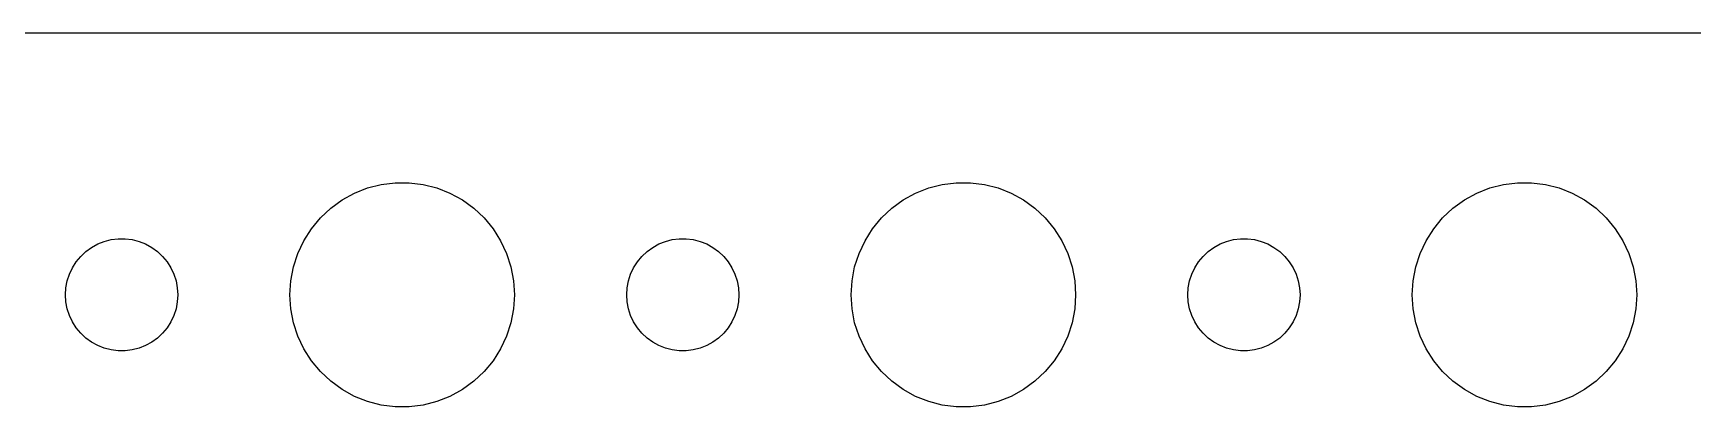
# Model space of a CAD drawing. Header units: metres. Extents: x -180 to 180, y -22 to 22.
# Drawn here: x -137.37 to -93, y 12.01 to 21.99 of the extents above; entities that cross this region are included whole.
import ezdxf

# ---------------------------------------------------------------- set-up
doc = ezdxf.new("R2010")
doc.units = ezdxf.units.M

msp = doc.modelspace()

# ---------------------------------------------------------------- linework, layer by layer
for p, q in [((174.814, 21.9901), (-174.814, 21.9901)), ((-128.777, 17.7145), (-128.427, 17.8532)), ((-128.427, 17.8532), (-128.062, 17.9469)), ((-128.062, 17.9469), (-127.688, 17.9941)), ((-127.688, 17.9941), (-127.312, 17.9941)), ((-127.312, 17.9941), (-126.938, 17.9469)), ((-126.938, 17.9469), (-126.573, 17.8532)), ((-126.573, 17.8532), (-126.223, 17.7145)), ((-113.777, 17.7145), (-113.427, 17.8532)), ((-113.427, 17.8532), (-113.062, 17.9469)), ((-113.062, 17.9469), (-112.688, 17.9941)), ((-112.688, 17.9941), (-112.312, 17.9941)), ((-112.312, 17.9941), (-111.938, 17.9469)), ((-111.938, 17.9469), (-111.573, 17.8532)), ((-111.573, 17.8532), (-111.223, 17.7145)), ((-98.7773, 17.7145), (-98.427, 17.8532)), ((-98.427, 17.8532), (-98.0621, 17.9469)), ((-98.0621, 17.9469), (-97.6884, 17.9941)), ((-97.6884, 17.9941), (-97.3116, 17.9941)), ((-97.3116, 17.9941), (-96.9379, 17.9469)), ((-96.9379, 17.9469), (-96.573, 17.8532)), ((-96.573, 17.8532), (-96.2227, 17.7145)), ((-129.687, 17.0536), (-129.412, 17.3115)), ((-129.412, 17.3115), (-129.107, 17.533)), ((-129.107, 17.533), (-128.777, 17.7145)), ((-126.223, 17.7145), (-125.893, 17.533)), ((-125.893, 17.533), (-125.588, 17.3115)), ((-125.588, 17.3115), (-125.313, 17.0536)), ((-114.687, 17.0536), (-114.412, 17.3115)), ((-114.412, 17.3115), (-114.107, 17.533)), ((-114.107, 17.533), (-113.777, 17.7145)), ((-111.223, 17.7145), (-110.893, 17.533)), ((-110.893, 17.533), (-110.588, 17.3115)), ((-110.588, 17.3115), (-110.313, 17.0536)), ((-99.6869, 17.0536), (-99.4123, 17.3115)), ((-99.4123, 17.3115), (-99.1075, 17.533)), ((-99.1075, 17.533), (-98.7773, 17.7145)), ((-96.2227, 17.7145), (-95.8925, 17.533)), ((-95.8925, 17.533), (-95.5877, 17.3115)), ((-95.5877, 17.3115), (-95.3131, 17.0536)), ((-129.927, 16.7634), (-129.687, 17.0536)), ((-125.313, 17.0536), (-125.073, 16.7634)), ((-114.927, 16.7634), (-114.687, 17.0536)), ((-110.313, 17.0536), (-110.073, 16.7634)), ((-99.927, 16.7634), (-99.6869, 17.0536)), ((-95.3131, 17.0536), (-95.073, 16.7634)), ((-135.639, 16.3572), (-135.464, 16.4266)), ((-135.464, 16.4266), (-135.281, 16.4734)), ((-135.281, 16.4734), (-135.094, 16.497)), ((-135.094, 16.497), (-134.906, 16.497)), ((-134.906, 16.497), (-134.719, 16.4734)), ((-134.719, 16.4734), (-134.536, 16.4266)), ((-134.536, 16.4266), (-134.361, 16.3572)), ((-130.289, 16.1044), (-130.129, 16.4453)), ((-130.129, 16.4453), (-129.927, 16.7634)), ((-125.073, 16.7634), (-124.871, 16.4453)), ((-124.871, 16.4453), (-124.711, 16.1044)), ((-120.639, 16.3572), (-120.464, 16.4266)), ((-120.464, 16.4266), (-120.281, 16.4734)), ((-120.281, 16.4734), (-120.094, 16.497)), ((-120.094, 16.497), (-119.906, 16.497)), ((-119.906, 16.497), (-119.719, 16.4734)), ((-119.719, 16.4734), (-119.536, 16.4266)), ((-119.536, 16.4266), (-119.361, 16.3572)), ((-115.289, 16.1044), (-115.129, 16.4453)), ((-115.129, 16.4453), (-114.927, 16.7634)), ((-110.073, 16.7634), (-109.871, 16.4453)), ((-109.871, 16.4453), (-109.711, 16.1044)), ((-105.639, 16.3572), (-105.464, 16.4266)), ((-105.464, 16.4266), (-105.281, 16.4734)), ((-105.281, 16.4734), (-105.094, 16.497)), ((-105.094, 16.497), (-104.906, 16.497)), ((-104.906, 16.497), (-104.719, 16.4734)), ((-104.719, 16.4734), (-104.536, 16.4266)), ((-104.536, 16.4266), (-104.361, 16.3572)), ((-100.289, 16.1044), (-100.129, 16.4453)), ((-100.129, 16.4453), (-99.927, 16.7634)), ((-95.073, 16.7634), (-94.8711, 16.4453)), ((-94.8711, 16.4453), (-94.7107, 16.1044)), ((-136.214, 15.8817), (-136.093, 16.0268)), ((-136.093, 16.0268), (-135.956, 16.1558)), ((-135.956, 16.1558), (-135.804, 16.2665)), ((-135.804, 16.2665), (-135.639, 16.3572)), ((-134.361, 16.3572), (-134.196, 16.2665)), ((-134.196, 16.2665), (-134.044, 16.1558)), ((-134.044, 16.1558), (-133.907, 16.0268)), ((-133.907, 16.0268), (-133.786, 15.8817)), ((-130.406, 15.7461), (-130.289, 16.1044)), ((-124.711, 16.1044), (-124.594, 15.7461)), ((-121.214, 15.8817), (-121.093, 16.0268)), ((-121.093, 16.0268), (-120.956, 16.1558)), ((-120.956, 16.1558), (-120.804, 16.2665)), ((-120.804, 16.2665), (-120.639, 16.3572)), ((-119.361, 16.3572), (-119.196, 16.2665)), ((-119.196, 16.2665), (-119.044, 16.1558)), ((-119.044, 16.1558), (-118.907, 16.0268)), ((-118.907, 16.0268), (-118.786, 15.8817)), ((-115.406, 15.7461), (-115.289, 16.1044)), ((-109.711, 16.1044), (-109.594, 15.7461)), ((-106.214, 15.8817), (-106.093, 16.0268)), ((-106.093, 16.0268), (-105.956, 16.1558)), ((-105.956, 16.1558), (-105.804, 16.2665)), ((-105.804, 16.2665), (-105.639, 16.3572)), ((-104.361, 16.3572), (-104.196, 16.2665)), ((-104.196, 16.2665), (-104.044, 16.1558)), ((-104.044, 16.1558), (-103.907, 16.0268)), ((-103.907, 16.0268), (-103.786, 15.8817)), ((-100.406, 15.7461), (-100.289, 16.1044)), ((-94.7107, 16.1044), (-94.5943, 15.7461)), ((-136.453, 15.373), (-136.395, 15.5522)), ((-136.395, 15.5522), (-136.314, 15.7226)), ((-136.314, 15.7226), (-136.214, 15.8817)), ((-133.786, 15.8817), (-133.686, 15.7226)), ((-133.686, 15.7226), (-133.605, 15.5522)), ((-133.605, 15.5522), (-133.547, 15.373)), ((-130.476, 15.376), (-130.406, 15.7461)), ((-124.594, 15.7461), (-124.524, 15.376)), ((-121.453, 15.373), (-121.395, 15.5522)), ((-121.395, 15.5522), (-121.314, 15.7226)), ((-121.314, 15.7226), (-121.214, 15.8817)), ((-118.786, 15.8817), (-118.686, 15.7226)), ((-118.686, 15.7226), (-118.605, 15.5522)), ((-118.605, 15.5522), (-118.547, 15.373)), ((-115.476, 15.376), (-115.406, 15.7461)), ((-109.594, 15.7461), (-109.524, 15.376)), ((-106.453, 15.373), (-106.395, 15.5522)), ((-106.395, 15.5522), (-106.314, 15.7226)), ((-106.314, 15.7226), (-106.214, 15.8817)), ((-103.786, 15.8817), (-103.686, 15.7226)), ((-103.686, 15.7226), (-103.605, 15.5522)), ((-103.605, 15.5522), (-103.547, 15.373)), ((-100.476, 15.376), (-100.406, 15.7461)), ((-94.5943, 15.7461), (-94.5237, 15.376)), ((-136.5, 15), (-136.488, 15.188)), ((-136.488, 15.188), (-136.453, 15.373)), ((-133.547, 15.373), (-133.512, 15.188)), ((-133.512, 15.188), (-133.5, 15)), ((-130.5, 15), (-130.476, 15.376)), ((-124.524, 15.376), (-124.5, 15)), ((-121.5, 15), (-121.488, 15.188)), ((-121.488, 15.188), (-121.453, 15.373)), ((-118.547, 15.373), (-118.512, 15.188)), ((-118.512, 15.188), (-118.5, 15)), ((-115.5, 15), (-115.476, 15.376)), ((-109.524, 15.376), (-109.5, 15)), ((-106.5, 15), (-106.488, 15.188)), ((-106.488, 15.188), (-106.453, 15.373)), ((-103.547, 15.373), (-103.512, 15.188)), ((-103.512, 15.188), (-103.5, 15)), ((-100.5, 15), (-100.476, 15.376)), ((-94.5237, 15.376), (-94.5, 15)), ((-136.488, 14.812), (-136.5, 15)), ((-136.453, 14.627), (-136.488, 14.812)), ((-133.512, 14.812), (-133.547, 14.627)), ((-133.5, 15), (-133.512, 14.812)), ((-130.476, 14.624), (-130.5, 15)), ((-124.5, 15), (-124.524, 14.624)), ((-121.488, 14.812), (-121.5, 15)), ((-121.453, 14.627), (-121.488, 14.812)), ((-118.512, 14.812), (-118.547, 14.627)), ((-118.5, 15), (-118.512, 14.812)), ((-115.476, 14.624), (-115.5, 15)), ((-109.5, 15), (-109.524, 14.624)), ((-106.488, 14.812), (-106.5, 15)), ((-106.453, 14.627), (-106.488, 14.812)), ((-103.512, 14.812), (-103.547, 14.627)), ((-103.5, 15), (-103.512, 14.812)), ((-100.476, 14.624), (-100.5, 15)), ((-94.5, 15), (-94.5237, 14.624)), ((-136.395, 14.4478), (-136.453, 14.627)), ((-136.314, 14.2774), (-136.395, 14.4478)), ((-136.214, 14.1183), (-136.314, 14.2774)), ((-133.686, 14.2774), (-133.786, 14.1183)), ((-133.605, 14.4478), (-133.686, 14.2774)), ((-133.547, 14.627), (-133.605, 14.4478)), ((-130.406, 14.2539), (-130.476, 14.624)), ((-130.289, 13.8956), (-130.406, 14.2539)), ((-124.594, 14.2539), (-124.711, 13.8956)), ((-124.524, 14.624), (-124.594, 14.2539)), ((-121.395, 14.4478), (-121.453, 14.627)), ((-121.314, 14.2774), (-121.395, 14.4478)), ((-121.214, 14.1183), (-121.314, 14.2774)), ((-118.686, 14.2774), (-118.786, 14.1183)), ((-118.605, 14.4478), (-118.686, 14.2774)), ((-118.547, 14.627), (-118.605, 14.4478)), ((-115.406, 14.2539), (-115.476, 14.624)), ((-115.289, 13.8956), (-115.406, 14.2539)), ((-109.594, 14.2539), (-109.711, 13.8956)), ((-109.524, 14.624), (-109.594, 14.2539)), ((-106.395, 14.4478), (-106.453, 14.627)), ((-106.314, 14.2774), (-106.395, 14.4478)), ((-106.214, 14.1183), (-106.314, 14.2774)), ((-103.686, 14.2774), (-103.786, 14.1183)), ((-103.605, 14.4478), (-103.686, 14.2774)), ((-103.547, 14.627), (-103.605, 14.4478)), ((-100.406, 14.2539), (-100.476, 14.624)), ((-100.289, 13.8956), (-100.406, 14.2539)), ((-94.5943, 14.2539), (-94.7107, 13.8956)), ((-94.5237, 14.624), (-94.5943, 14.2539)), ((-136.093, 13.9732), (-136.214, 14.1183)), ((-135.956, 13.8442), (-136.093, 13.9732)), ((-135.804, 13.7335), (-135.956, 13.8442)), ((-134.044, 13.8442), (-134.196, 13.7335)), ((-133.907, 13.9732), (-134.044, 13.8442)), ((-133.786, 14.1183), (-133.907, 13.9732)), ((-130.129, 13.5547), (-130.289, 13.8956)), ((-124.711, 13.8956), (-124.871, 13.5547)), ((-121.093, 13.9732), (-121.214, 14.1183)), ((-120.956, 13.8442), (-121.093, 13.9732)), ((-120.804, 13.7335), (-120.956, 13.8442)), ((-119.044, 13.8442), (-119.196, 13.7335)), ((-118.907, 13.9732), (-119.044, 13.8442)), ((-118.786, 14.1183), (-118.907, 13.9732)), ((-115.129, 13.5547), (-115.289, 13.8956)), ((-109.711, 13.8956), (-109.871, 13.5547)), ((-106.093, 13.9732), (-106.214, 14.1183)), ((-105.956, 13.8442), (-106.093, 13.9732)), ((-105.804, 13.7335), (-105.956, 13.8442)), ((-104.044, 13.8442), (-104.196, 13.7335)), ((-103.907, 13.9732), (-104.044, 13.8442)), ((-103.786, 14.1183), (-103.907, 13.9732)), ((-100.129, 13.5547), (-100.289, 13.8956)), ((-94.7107, 13.8956), (-94.8711, 13.5547)), ((-135.639, 13.6427), (-135.804, 13.7335)), ((-135.464, 13.5734), (-135.639, 13.6427)), ((-135.281, 13.5266), (-135.464, 13.5734)), ((-135.094, 13.5029), (-135.281, 13.5266)), ((-134.906, 13.5029), (-135.094, 13.5029)), ((-134.719, 13.5266), (-134.906, 13.5029)), ((-134.536, 13.5734), (-134.719, 13.5266)), ((-134.361, 13.6427), (-134.536, 13.5734)), ((-134.196, 13.7335), (-134.361, 13.6427)), ((-129.927, 13.2366), (-130.129, 13.5547)), ((-124.871, 13.5547), (-125.073, 13.2366)), ((-120.639, 13.6427), (-120.804, 13.7335)), ((-120.464, 13.5734), (-120.639, 13.6427)), ((-120.281, 13.5266), (-120.464, 13.5734)), ((-120.094, 13.5029), (-120.281, 13.5266)), ((-119.906, 13.5029), (-120.094, 13.5029)), ((-119.719, 13.5266), (-119.906, 13.5029)), ((-119.536, 13.5734), (-119.719, 13.5266)), ((-119.361, 13.6427), (-119.536, 13.5734)), ((-119.196, 13.7335), (-119.361, 13.6427)), ((-114.927, 13.2366), (-115.129, 13.5547)), ((-109.871, 13.5547), (-110.073, 13.2366)), ((-105.639, 13.6427), (-105.804, 13.7335)), ((-105.464, 13.5734), (-105.639, 13.6427)), ((-105.281, 13.5266), (-105.464, 13.5734)), ((-105.094, 13.5029), (-105.281, 13.5266)), ((-104.906, 13.5029), (-105.094, 13.5029)), ((-104.719, 13.5266), (-104.906, 13.5029)), ((-104.536, 13.5734), (-104.719, 13.5266)), ((-104.361, 13.6427), (-104.536, 13.5734)), ((-104.196, 13.7335), (-104.361, 13.6427)), ((-99.927, 13.2366), (-100.129, 13.5547)), ((-94.8711, 13.5547), (-95.073, 13.2366)), ((-129.687, 12.9464), (-129.927, 13.2366)), ((-129.412, 12.6884), (-129.687, 12.9464)), ((-125.313, 12.9464), (-125.588, 12.6884)), ((-125.073, 13.2366), (-125.313, 12.9464)), ((-114.687, 12.9464), (-114.927, 13.2366)), ((-114.412, 12.6884), (-114.687, 12.9464)), ((-110.313, 12.9464), (-110.588, 12.6884)), ((-110.073, 13.2366), (-110.313, 12.9464)), ((-99.6869, 12.9464), (-99.927, 13.2366)), ((-99.4123, 12.6884), (-99.6869, 12.9464)), ((-95.3131, 12.9464), (-95.5877, 12.6884)), ((-95.073, 13.2366), (-95.3131, 12.9464)), ((-129.107, 12.467), (-129.412, 12.6884)), ((-128.777, 12.2855), (-129.107, 12.467)), ((-125.893, 12.467), (-126.223, 12.2855)), ((-125.588, 12.6884), (-125.893, 12.467)), ((-114.107, 12.467), (-114.412, 12.6884)), ((-113.777, 12.2855), (-114.107, 12.467)), ((-110.893, 12.467), (-111.223, 12.2855)), ((-110.588, 12.6884), (-110.893, 12.467)), ((-99.1075, 12.467), (-99.4123, 12.6884)), ((-98.7773, 12.2855), (-99.1075, 12.467)), ((-95.8925, 12.467), (-96.2227, 12.2855)), ((-95.5877, 12.6884), (-95.8925, 12.467)), ((-128.427, 12.1468), (-128.777, 12.2855)), ((-128.062, 12.0531), (-128.427, 12.1468)), ((-127.688, 12.0059), (-128.062, 12.0531)), ((-127.312, 12.0059), (-127.688, 12.0059)), ((-126.938, 12.0531), (-127.312, 12.0059)), ((-126.573, 12.1468), (-126.938, 12.0531)), ((-126.223, 12.2855), (-126.573, 12.1468)), ((-113.427, 12.1468), (-113.777, 12.2855)), ((-113.062, 12.0531), (-113.427, 12.1468)), ((-112.688, 12.0059), (-113.062, 12.0531)), ((-112.312, 12.0059), (-112.688, 12.0059)), ((-111.938, 12.0531), (-112.312, 12.0059)), ((-111.573, 12.1468), (-111.938, 12.0531)), ((-111.223, 12.2855), (-111.573, 12.1468)), ((-98.427, 12.1468), (-98.7773, 12.2855)), ((-98.0621, 12.0531), (-98.427, 12.1468)), ((-97.6884, 12.0059), (-98.0621, 12.0531)), ((-97.3116, 12.0059), (-97.6884, 12.0059)), ((-96.9379, 12.0531), (-97.3116, 12.0059)), ((-96.573, 12.1468), (-96.9379, 12.0531)), ((-96.2227, 12.2855), (-96.573, 12.1468))]:
    msp.add_line(p, q)

doc.saveas('drawing.dxf')
